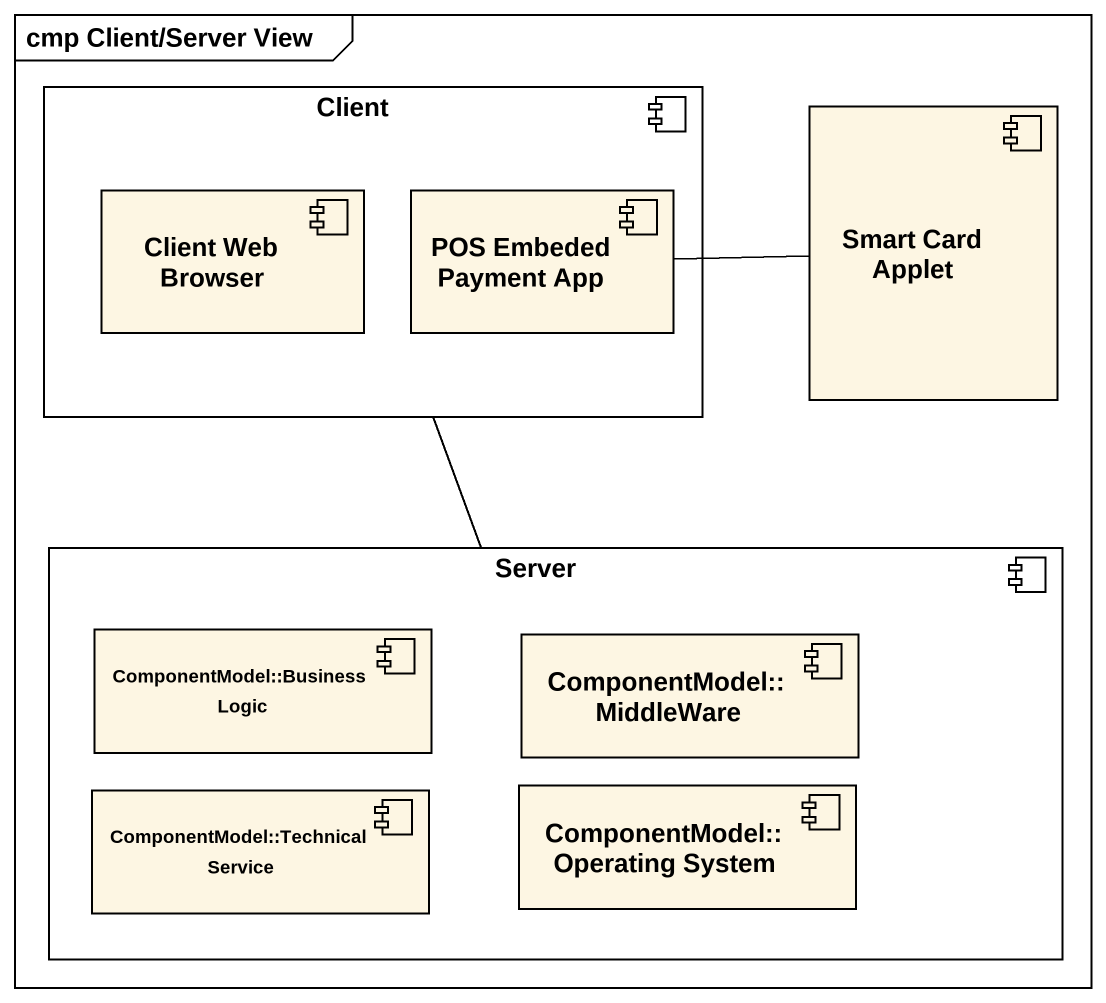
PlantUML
@startuml
mainframe cmp Client/Server View
component Client {
  component "Client Web Browser" as Client_Web_Browser
  component "POS Embeded Payment App" as POS_Embeded_Payment_App
}
component "Smart Card Applet" as Smart_Card_Applet
component Server {
  component "ComponentModel::Business Logic" as ComponentModel_Business
  component "ComponentModel::MiddleWare" as ComponentModel_MiddleWare
  component "ComponentModel::Technical Service" as ComponentModel_Technical
  component "ComponentModel::Operating System" as ComponentModel_Operating
}
Client -- Server
POS_Embeded_Payment_App -right- Smart_Card_Applet
@enduml
